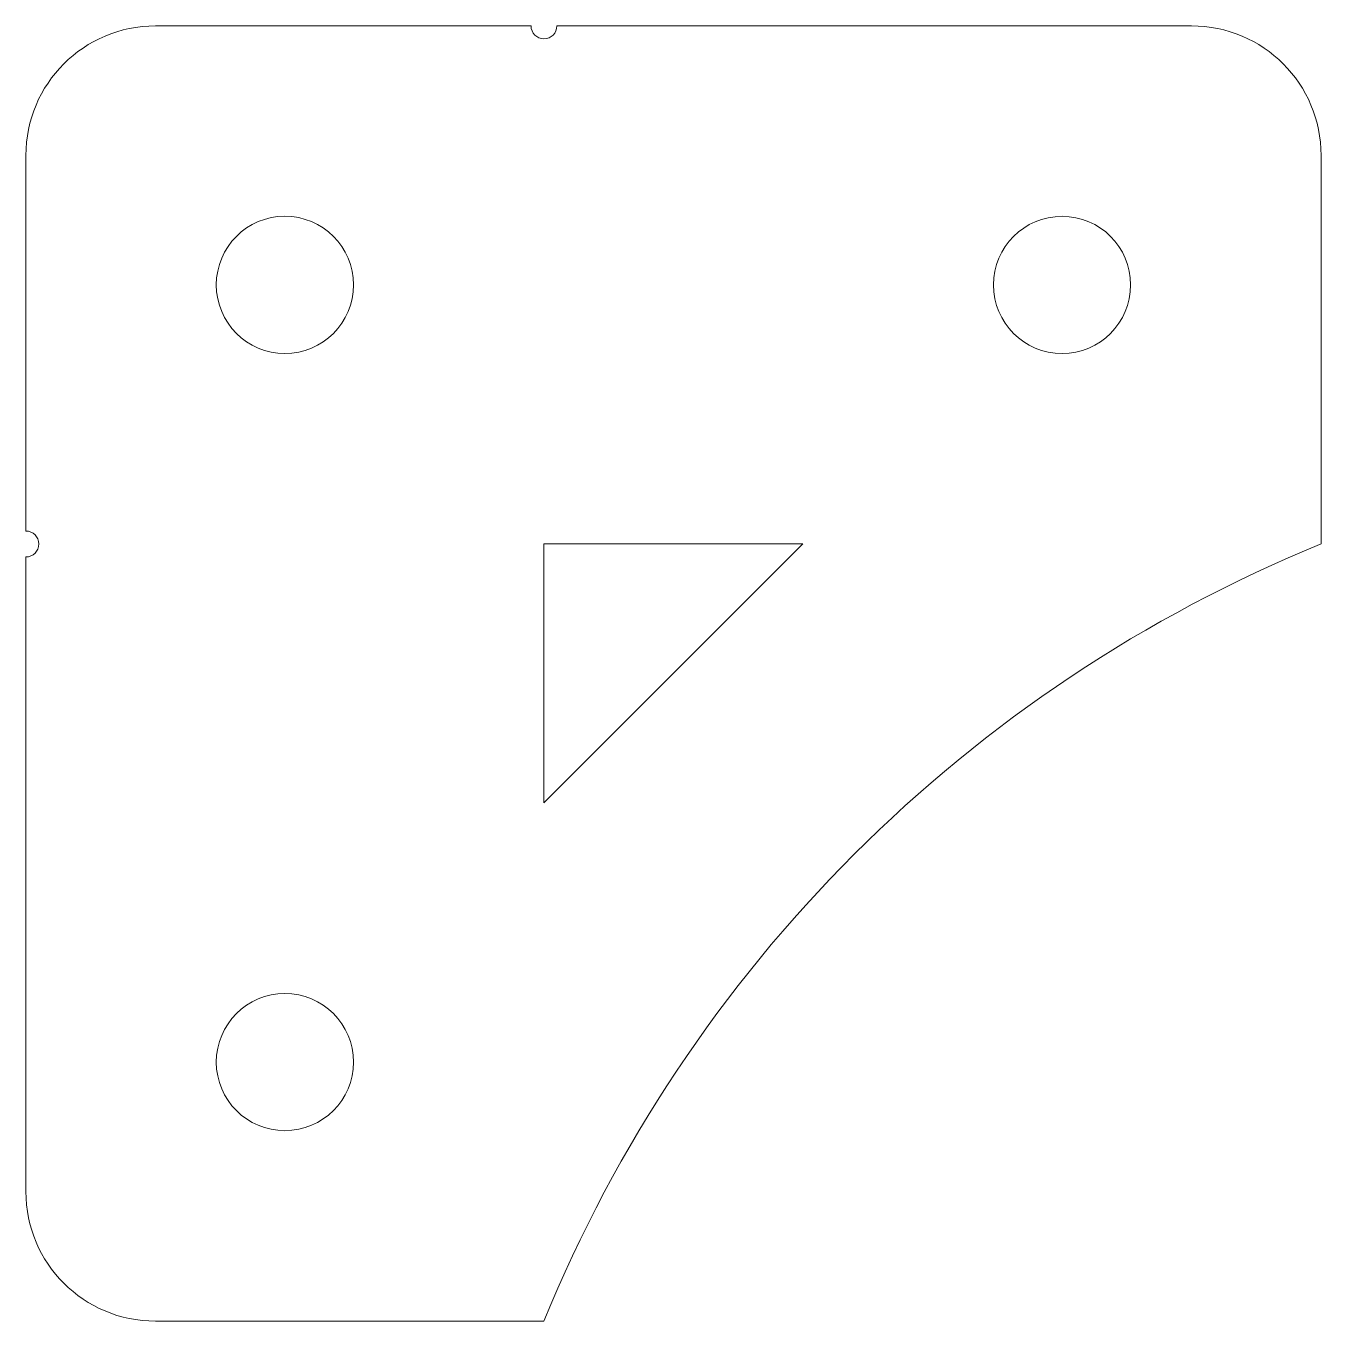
# Model space of a CAD drawing. Header units: inches. Extents: x -0.01 to 1.96, y 6.54 to 8.51.
import ezdxf

# ---------------------------------------------------------------- set-up
doc = ezdxf.new("R2010")
doc.units = ezdxf.units.IN
doc.header["$MEASUREMENT"] = 0
doc.layers.add('VISIBLE', color=7, linetype='Continuous', lineweight=0)

msp = doc.modelspace()

# ---------------------------------------------------------------- linework, layer by layer
at = {"layer": 'VISIBLE'}
for p, q in [((0.1912, 8.5051), (0.762, 8.5051)), ((0.8014, 8.5051), (1.766, 8.5051)), ((-0.0057, 7.7374), (-0.0057, 8.3082)), ((1.9628, 8.3082), (1.9628, 7.7177)), ((1.1753, 7.7178), (0.7816, 7.7178)), ((0.7816, 7.7178), (0.7816, 7.3241)), ((0.7816, 7.3241), (1.1753, 7.7178)), ((-0.0057, 6.7334), (-0.0057, 7.698)), ((0.7817, 6.5366), (0.1912, 6.5366))]:
    msp.add_line(p, q, dxfattribs=at)
for centre in [(0.388, 8.1115), (1.5691, 8.1114), (0.388, 6.9303)]:
    msp.add_circle(centre, 0.1043, dxfattribs=at)
for centre, radius, start, end in [((0.1912, 8.3082), 0.1969, 90, 180), ((0.7817, 8.5051), 0.0197, 180, 0), ((1.766, 8.3082), 0.1969, 0, 90), ((-0.0057, 7.7177), 0.0197, 270, 90), ((2.7782, 5.7212), 2.1566, 112.2155, 157.7845), ((0.1912, 6.7334), 0.1969, 180, 270)]:
    msp.add_arc(centre, radius, start, end, dxfattribs=at)

doc.saveas('drawing.dxf')
